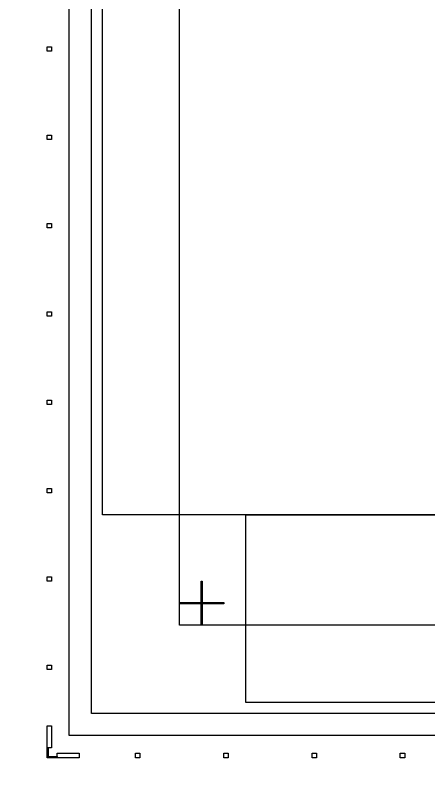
# Model space of a CAD drawing. Extents: x -50000 to 50000, y -50000 to 50000.
# Drawn here: x -21744 to -19872, y -43340 to -39838 of the extents above; entities that cross this region are included whole.
import ezdxf

# ---------------------------------------------------------------- set-up
doc = ezdxf.new("R2010")
doc.units = 0
for name, color, linetype in [('BASEMETAL3', 16, 'CONTINUOUS'), ('FRAME', 14, 'CONTINUOUS'), ('MARKERS', 8, 'CONTINUOUS'), ('XOR', 5, 'CONTINUOUS')]:
    doc.layers.add(name, color=color, linetype=linetype)

# ---------------------------------------------------------------- blocks, each defined once
blk = doc.blocks.new('DICINGBORDER')
at = {"layer": 'XOR'}
for points in [[(0, 3200), (0, 3220), (20, 3220), (20, 3200)], [(0, 2800), (0, 2820), (20, 2820), (20, 2800)], [(0, 2400), (0, 2420), (20, 2420), (20, 2400)], [(0, 2000), (0, 2020), (20, 2020), (20, 2000)], [(0, 1600), (0, 1620), (20, 1620), (20, 1600)], [(0, 1200), (0, 1220), (20, 1220), (20, 1200)], [(0, 800), (0, 820), (20, 820), (20, 800)], [(0, 400), (0, 420), (20, 420), (20, 400)], [(0, 45), (0, 145), (20, 145), (20, 45)], [(0, 5), (0, 45), (5, 45), (5, 5)], [(0, 0), (0, 5), (45, 5), (45, 0)], [(45, 0), (45, 20), (145, 20), (145, 0)], [(400, 0), (400, 20), (420, 20), (420, 0)], [(800, 0), (800, 20), (820, 20), (820, 0)], [(1200, 0), (1200, 20), (1220, 20), (1220, 0)], [(1600, 0), (1600, 20), (1620, 20), (1620, 0)]]:
    blk.add_lwpolyline(points, close=True, dxfattribs=at)
blk = doc.blocks.new('CHIP_RESONATOR')
at = {"layer": 'BASEMETAL3'}
for points in [[(150, 1000), (150, 6000), (6850, 6000), (6850, 1000)], [(800, 150), (800, 1000), (6200, 1000), (6200, 150)]]:
    blk.add_lwpolyline(points, close=True, dxfattribs=at)
at = {"layer": 'FRAME'}
for points in [[(0, 0), (0, 7000), (7000, 7000), (7000, 0)], [(500, 500), (500, 6500), (6500, 6500), (6500, 500)]]:
    blk.add_lwpolyline(points, close=True, dxfattribs=at)
at = {"layer": 'MARKERS'}
for points in [[(597.5, 602.5), (597.5, 700), (602.5, 700), (602.5, 602.5)], [(500, 597.5), (500, 602.5), (700, 602.5), (700, 597.5)], [(597.5, 500), (597.5, 597.5), (602.5, 597.5), (602.5, 500)]]:
    blk.add_lwpolyline(points, close=True, dxfattribs=at)
at = {"layer": 'XOR'}
blk.add_lwpolyline([(100, 100), (100, 6900), (6900, 6900), (6900, 100)], close=True, dxfattribs=at)

msp = doc.modelspace()

# ---------------------------------------------------------------- linework, layer by layer
at = {"layer": 'FRAME'}
for radius in [50000, 49000]:
    msp.add_circle((0, 0), radius, dxfattribs=at)

# ---------------------------------------------------------------- block references
for name, p in [('DICINGBORDER', (-21600, -43200)), ('CHIP_RESONATOR', (-21500, -43100))]:
    msp.add_blockref(name, p)

doc.saveas('drawing.dxf')
